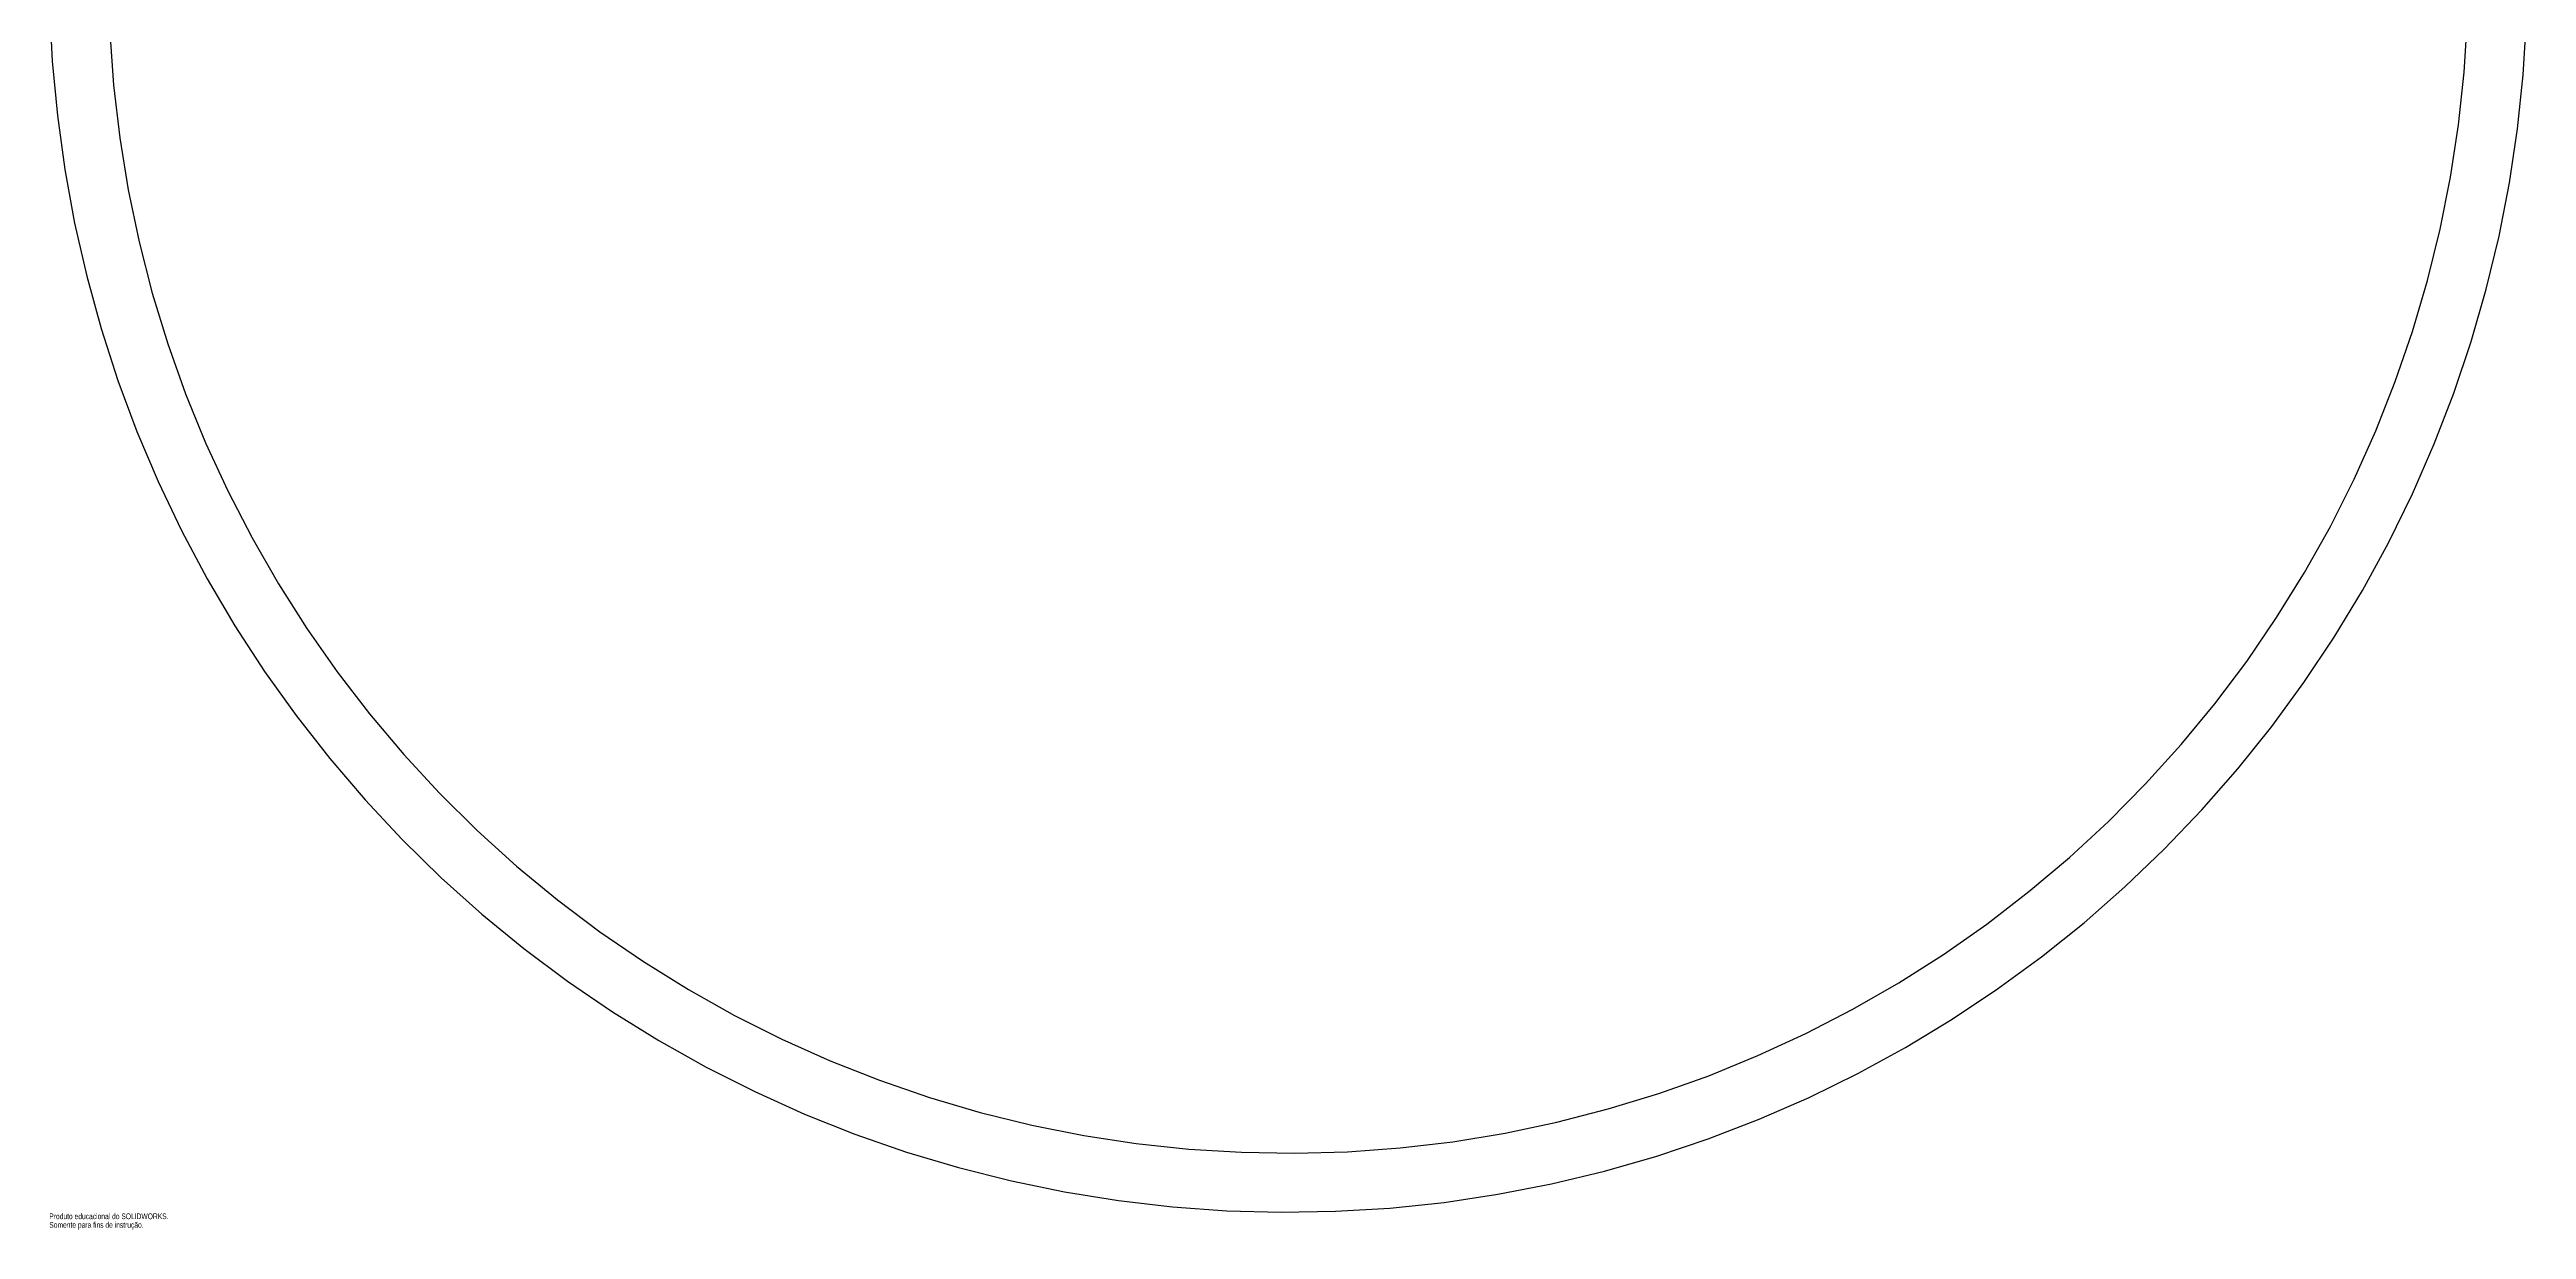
# Model space of a CAD drawing. Header units: millimetres. Extents: x -1049 to 1049, y -1063 to 1051.
# Drawn here: x -1049 to 1048, y -1063 to -64 of the extents above; entities that cross this region are included whole.
import ezdxf

# ---------------------------------------------------------------- set-up
doc = ezdxf.new("R2010")
doc.units = ezdxf.units.MM
doc.styles.add('SLDTEXTSTYLE0', font='TXT', dxfattribs={"width": 0.7})

msp = doc.modelspace()

# ---------------------------------------------------------------- linework, layer by layer
at = {"color": 7, "linetype": 'Continuous', "flags": 128}
for points in [[(-1048.5, -27.6), (-1046.2, -73.7), (-1041.9, -119.6), (-1035.6, -165.3), (-1027.3, -210.7), (-1017, -255.7), (-1004.8, -300.1), (-990.6, -344), (-974.5, -387.2), (-956.5, -429.7), (-936.7, -471.3), (-915.1, -512.1), (-891.7, -551.8), (-866.5, -590.5), (-839.8, -628), (-811.3, -664.3), (-781.4, -699.3), (-749.9, -733), (-716.9, -765.3), (-682.6, -796.1), (-647, -825.3), (-610.1, -852.9), (-572, -878.9), (-532.8, -903.2), (-492.7, -925.8), (-451.5, -946.5), (-409.5, -965.5), (-366.7, -982.5), (-323.1, -997.7), (-279, -1010.9), (-234.3, -1022.2), (-189.2, -1031.5), (-143.7, -1038.8), (-97.9, -1044.1), (-51.9, -1047.4), (-5.9, -1048.7), (40.2, -1047.9), (86.2, -1045.1), (132, -1040.3), (177.6, -1033.5), (222.9, -1024.7), (267.7, -1013.9), (312, -1001.2), (355.6, -986.5), (398.6, -969.9), (440.9, -951.4), (482.3, -931.1), (522.7, -909), (562.2, -885.1), (600.5, -859.5), (637.7, -832.3), (673.7, -803.4), (708.3, -773), (741.6, -741.1), (773.5, -707.8), (803.9, -673.1), (832.7, -637.1), (859.9, -599.9), (885.5, -561.5), (909.3, -522), (931.4, -481.5), (951.7, -440.1), (970.2, -397.8), (986.8, -354.8), (1001.5, -311), (1014.2, -266.7), (1025, -221.9), (1033.8, -176.6), (1040.6, -131), (1045.4, -85.1), (1048.2, -39)], [(-997.6, -49.1), (-994.4, -93.9), (-989.1, -138.5), (-981.9, -182.7), (-972.7, -226.6), (-961.5, -270.1), (-948.4, -313), (-933.3, -355.3), (-916.4, -396.8), (-897.7, -437.6), (-877.1, -477.5), (-854.8, -516.4), (-830.7, -554.2), (-805, -591), (-777.6, -626.5), (-748.7, -660.8), (-718.3, -693.8), (-686.4, -725.3), (-653.2, -755.4), (-618.6, -784), (-582.8, -811), (-545.8, -836.3), (-507.7, -860), (-468.6, -881.9), (-428.6, -902.1), (-387.7, -920.4), (-346, -936.9), (-303.6, -951.5), (-260.6, -964.1), (-217, -974.9), (-173.1, -983.6), (-128.8, -990.4), (-84.2, -995.2), (-39.4, -997.9), (5.4, -998.7), (50.2, -997.4), (94.9, -994.2), (139.4, -988.9), (183.7, -981.6), (227.5, -972.4), (270.9, -961.2), (313.8, -948), (356.1, -933), (397.6, -916), (438.3, -897.3), (478.1, -876.7), (517, -854.3), (554.8, -830.2), (591.5, -804.5), (627.1, -777.1), (661.3, -748.1), (694.3, -717.7), (725.8, -685.8), (755.9, -652.5), (784.4, -617.9), (811.4, -582), (836.7, -545), (860.4, -506.8), (882.3, -467.7), (902.4, -427.6), (920.7, -386.6), (937.2, -344.9), (951.8, -302.5), (964.5, -259.4), (975.2, -215.8), (983.9, -171.8), (990.7, -127.5), (995.5, -82.8), (998.3, -38)]]:
    msp.add_lwpolyline(points, dxfattribs=at)

# ---------------------------------------------------------------- texts
at = {"color": 7, "linetype": 'Continuous', "char_height": 4.834, "attachment_point": 1, "style": 'SLDTEXTSTYLE0'}
for s, insert in [('Somente para fins de instrução.', (-1048.7, -1057)), ('Produto educacional do SOLIDWORKS.', (-1048.7, -1049.7))]:
    msp.add_mtext(s, dxfattribs=dict(at, insert=insert))

doc.saveas('drawing.dxf')
